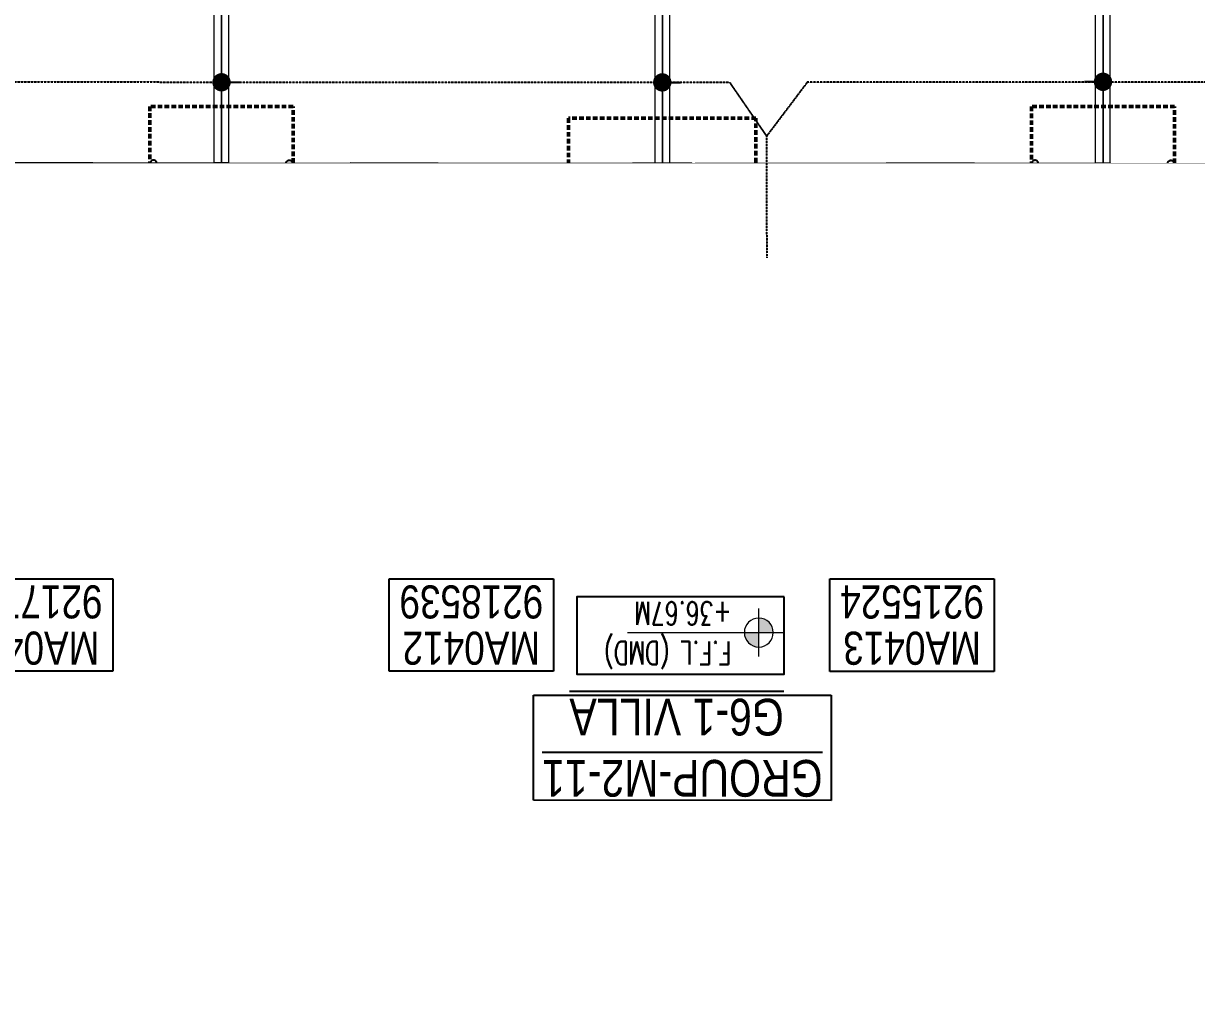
# Model space of a CAD drawing. Header units: centimetres. Extents: x -6122352 to 6876996, y -1694241 to 2592194.
# Drawn here: x 231393 to 247362, y -35065 to -21785 of the extents above; entities that cross this region are included whole.
import ezdxf
from ezdxf.xclip import XClip

# ---------------------------------------------------------------- set-up
doc = ezdxf.new("R2010")
doc.units = ezdxf.units.CM
doc.header["$MEASUREMENT"] = 0
doc.header["$XCLIPFRAME"] = 2
for name, pattern in [('DASHED2', [0.375, 0.25, -0.125]), ('XR-AR-MID-SETTING OUT FOR MASTER$0$23585-XR-AR-MID-GROUND FLOOR$0$23261-XR-AR-SI-GF$0$HIDDEN', [0.375, 0.25, -0.125]), ('XR-AR-MID-SETTING OUT FOR MASTER$0$23585-XR-AR-MID-GROUND FLOOR$0$945-4P-1-101-GROUND FLOOR PLAN$0$XR-MIDDLE-GROUND FLOOR PLAN$0$HIDDEN', [9.525, 6.35, -3.175]), ('XR-AR-MID-SETTING OUT FOR MASTER$0$23585-XR-AR-MID-GROUND FLOOR$0$945-4P-1-101-GROUND FLOOR PLAN$0$XR-MIDDLE-GROUND FLOOR PLAN$0$HIDDEN2', [0.1875, 0.125, -0.0625])]:
    doc.linetypes.add(name, pattern=pattern)
doc.layers.add('08-Compound Wall-4', color=7, linetype='Continuous', lineweight=25, true_color=0xff4405)
for name, color, linetype, lineweight in [('23585-XR-AR-DAMAC PLOT LIMITS$0$1-Mid units', 41, 'Continuous', 5), ('@ Foundations', 4, 'DASHED2', 50), ('A-ANNO-TEXT', 3, 'Continuous', 25), ('XR-AR-MID-SETTING OUT FOR MASTER$0$23585-XR-AR-MID-GROUND FLOOR$0$$A-GLAZ-WNDO', 232, 'Continuous', 9), ('XR-AR-MID-SETTING OUT FOR MASTER$0$23585-XR-AR-MID-GROUND FLOOR$0$$A-WALL', 1, 'Continuous', 5), ('XR-AR-MID-SETTING OUT FOR MASTER$0$23585-XR-AR-MID-GROUND FLOOR$0$A-DOOR', 31, 'Continuous', 5), ('XR-AR-MID-SETTING OUT FOR MASTER$0$23585-XR-AR-MID-GROUND FLOOR$0$A-DOOR-FULL', 1, 'Continuous', 9), ('XR-AR-MID-SETTING OUT FOR MASTER$0$23585-XR-AR-MID-GROUND FLOOR$0$A-EQUP-KITN-PLAN', 202, 'Continuous', 9), ('XR-AR-MID-SETTING OUT FOR MASTER$0$23585-XR-AR-MID-GROUND FLOOR$0$A-FLOR-OVHD', 9, 'XR-AR-MID-SETTING OUT FOR MASTER$0$23585-XR-AR-MID-GROUND FLOOR$0$23261-XR-AR-SI-GF$0$HIDDEN', 15), ('XR-AR-MID-SETTING OUT FOR MASTER$0$23585-XR-AR-MID-GROUND FLOOR$0$A-FLOR-PATT', 8, 'Continuous', 5), ('XR-AR-MID-SETTING OUT FOR MASTER$0$23585-XR-AR-MID-GROUND FLOOR$0$A-GLAZ-SILL', 8, 'Continuous', 5), ('XR-AR-MID-SETTING OUT FOR MASTER$0$23585-XR-AR-MID-GROUND FLOOR$0$A-GLAZ-WNDO', 232, 'Continuous', 9), ('XR-AR-MID-SETTING OUT FOR MASTER$0$23585-XR-AR-MID-GROUND FLOOR$0$A-WALL', 7, 'Continuous', 30), ('XR-AR-MID-SETTING OUT FOR MASTER$0$23585-XR-AR-MID-GROUND FLOOR$0$A-WALL-FNSH', 9, 'Continuous', 5), ('XR-AR-MID-SETTING OUT FOR MASTER$0$23585-XR-AR-MID-GROUND FLOOR$0$S-COLS', 51, 'Continuous', 40), ('Xref group 33-41$0$36-TAGLVL', 23, 'Continuous', 9)]:
    doc.layers.add(name, color=color, linetype=linetype, lineweight=lineweight)
for name, color, linetype in [('@MI-REF LAYER', 7, 'Continuous'), ('B_TH_4', 7, 'Continuous'), ('XR-AR-MID-SETTING OUT FOR MASTER$0$23585-XR-AR-MID-GROUND FLOOR$0$A-Flor-Hral', 3, 'Continuous'), ('XR-AR-MID-SETTING OUT FOR MASTER$0$23585-XR-AR-MID-GROUND FLOOR$0$A-Flor-Strs', 1, 'Continuous'), ('XR-AR-MID-SETTING OUT FOR MASTER$0$23585-XR-AR-MID-GROUND FLOOR$0$G-SHAD-20', 251, 'Continuous'), ('XR-AR-MID-SETTING OUT FOR MASTER$0$23585-XR-AR-MID-GROUND FLOOR$0$GS-HATCH-FLOOR TILE', 251, 'Continuous'), ('Xref group 33-41$0$S-LEVELS', 2, 'Continuous'), ('Xref group 33-41$0$TYPICAL NEW PROFILE', 3, 'Continuous')]:
    doc.layers.add(name, color=color, linetype=linetype)
doc.styles.add('Xref group 33-41$0$1710 X BOUNDARY WALL OPTION 1$0$Ariel', font='arial.ttf', dxfattribs={"width": 0.8})
doc.styles.add('Xref group 33-41$0$DLT_TEXT', font='romans.shx', dxfattribs={"width": 0.7})
doc.styles.add('Xref group 33-41$0$Overall SOP Plan$0$LAC-609-NG10-1-XREF-GRID-125SC$0$GRID-DIM-NO', font='arial.ttf', dxfattribs={"width": 0.8})

# ---------------------------------------------------------------- blocks, each defined once
blk = doc.blocks.new('23585-XR-AR-DAMAC PLOT LIMITS')
at = {"layer": '23585-XR-AR-DAMAC PLOT LIMITS$0$1-Mid units', "color": 251, "true_color": 0x636466}
for points in [[(496589.03, 2769049.82), (496571.335, 2769066.033), (496575.389, 2769070.457), (496593.083, 2769054.243)], [(496584.977, 2769045.396), (496567.282, 2769061.61), (496571.335, 2769066.033), (496589.03, 2769049.82)], [(496580.923, 2769040.972), (496563.228, 2769057.186), (496567.282, 2769061.61), (496584.977, 2769045.396)], [(496576.87, 2769036.549), (496559.175, 2769052.762), (496563.228, 2769057.186), (496580.923, 2769040.972)]]:
    blk.add_lwpolyline(points, close=True, dxfattribs=at)
blk = doc.blocks.new('A$Cf093b529')
at = {"layer": 'A-ANNO-TEXT'}
blk.add_blockref('23585-XR-AR-DAMAC PLOT LIMITS', (-495391.99, -2768603.442), dxfattribs=at)
blk = doc.blocks.new('XR-AR-MID-SETTING OUT FOR MASTER$0$23585-XR-AR-MID-GROUND FLOOR$0$945-4P-1-101-GROUND FLOOR PLAN$0$XR-MIDDLE-CAR PARK HATCH')
at = {"layer": 'XR-AR-MID-SETTING OUT FOR MASTER$0$23585-XR-AR-MID-GROUND FLOOR$0$A-FLOR-PATT'}
blk.add_lwpolyline([(9250, 100), (9250, 5500), (15050, 5503), (15050, 100)], close=True, dxfattribs=at)
blk = doc.blocks.new('*U773')
for points in [[(91, 0), (41, 0), (41, 1021), (91, 1021)], [(0, 0), (38, 0), (38, -50), (50, -50), (50, -122), (0, -122)], [(1100, 0), (1062, 0), (1062, -50), (1050, -50), (1050, -122), (1100, -122)]]:
    blk.add_lwpolyline(points, close=True)
at = {"color": 8, "linetype": 'XR-AR-MID-SETTING OUT FOR MASTER$0$23585-XR-AR-MID-GROUND FLOOR$0$945-4P-1-101-GROUND FLOOR PLAN$0$XR-MIDDLE-GROUND FLOOR PLAN$0$HIDDEN2'}
blk.add_arc((41, 0), 1021, 0, 90, dxfattribs=at)
at = {"layer": 'XR-AR-MID-SETTING OUT FOR MASTER$0$23585-XR-AR-MID-GROUND FLOOR$0$A-GLAZ-SILL', "linetype": 'XR-AR-MID-SETTING OUT FOR MASTER$0$23585-XR-AR-MID-GROUND FLOOR$0$945-4P-1-101-GROUND FLOOR PLAN$0$XR-MIDDLE-GROUND FLOOR PLAN$0$HIDDEN2', "ltscale": 3}
blk.add_lwpolyline([(0, 0), (1100, 0), (1100, -122), (0, -122)], close=True, dxfattribs=at)
blk = doc.blocks.new('*U27')
for points in [[(91, 0), (41, 0), (41, 1021), (91, 1021)], [(0, 0), (38, 0), (38, -50), (50, -50), (50, -250), (0, -250)], [(1100, 0), (1062, 0), (1062, -50), (1050, -50), (1050, -250), (1100, -250)]]:
    blk.add_lwpolyline(points, close=True)
at = {"color": 8, "linetype": 'XR-AR-MID-SETTING OUT FOR MASTER$0$23585-XR-AR-MID-GROUND FLOOR$0$945-4P-1-101-GROUND FLOOR PLAN$0$XR-MIDDLE-GROUND FLOOR PLAN$0$HIDDEN2'}
blk.add_arc((41, 0), 1021, 0, 90, dxfattribs=at)
at = {"layer": 'XR-AR-MID-SETTING OUT FOR MASTER$0$23585-XR-AR-MID-GROUND FLOOR$0$A-GLAZ-SILL', "linetype": 'XR-AR-MID-SETTING OUT FOR MASTER$0$23585-XR-AR-MID-GROUND FLOOR$0$945-4P-1-101-GROUND FLOOR PLAN$0$XR-MIDDLE-GROUND FLOOR PLAN$0$HIDDEN2', "ltscale": 3}
blk.add_lwpolyline([(0, 0), (1100, 0), (1100, -250), (0, -250)], close=True, dxfattribs=at)
blk = doc.blocks.new('XR-AR-MID-SETTING OUT FOR MASTER$0$23585-XR-AR-MID-GROUND FLOOR$0$945-4P-1-101-GROUND FLOOR PLAN$0$XR-MIDDLE-GROUND FLOOR PLAN$0$A$C69996ABC')
at = {"layer": 'XR-AR-MID-SETTING OUT FOR MASTER$0$23585-XR-AR-MID-GROUND FLOOR$0$A-FLOR-OVHD', "linetype": 'XR-AR-MID-SETTING OUT FOR MASTER$0$23585-XR-AR-MID-GROUND FLOOR$0$945-4P-1-101-GROUND FLOOR PLAN$0$XR-MIDDLE-GROUND FLOOR PLAN$0$HIDDEN2', "ltscale": 5}
for p, q in [((0, 0.9), (0.1, 0.9)), ((0, 0.9), (0, 0)), ((0, 0), (0.1, 0))]:
    blk.add_line(p, q, dxfattribs=at)
blk.add_lwpolyline([(0.1, 0.85), (0.25, 0.45), (0.1, 0.05)], dxfattribs=at)
at = {"layer": 'XR-AR-MID-SETTING OUT FOR MASTER$0$23585-XR-AR-MID-GROUND FLOOR$0$A-GLAZ-WNDO'}
for p, q in [((0.1, 0.85), (0.1, 0.9)), ((0.1, 0.9), (0.1, 0)), ((0.25, 0.85), (0.1, 0.85)), ((0.25, 0.9), (0.25, 0.85)), ((0.25, 0.85), (0.25, 0.05)), ((0.1, 0), (0.1, 0.05)), ((0.1, 0.05), (0.25, 0.05)), ((0.25, 0), (0.25, 0.05))]:
    blk.add_line(p, q, dxfattribs=at)
for points in [[(0.25, 0.9), (0.1, 0.9)], [(0.1, 0), (0.25, 0)]]:
    blk.add_lwpolyline(points, dxfattribs=at)
blk.add_lwpolyline([(0.25, 0.85), (0.25, 0.05), (0.2, 0.05), (0.2, 0.85)], close=True, dxfattribs=at)
blk = doc.blocks.new('XR-AR-MID-SETTING OUT FOR MASTER$0$23585-XR-AR-MID-GROUND FLOOR$0$945-4P-1-101-GROUND FLOOR PLAN$0$XR-MIDDLE-GROUND FLOOR PLAN$0$A$C70344426')
at = {"layer": 'XR-AR-MID-SETTING OUT FOR MASTER$0$23585-XR-AR-MID-GROUND FLOOR$0$A-GLAZ-SILL'}
blk.add_line((0.25, 2.65), (0.25, 0), dxfattribs=at)
at = {"layer": 'XR-AR-MID-SETTING OUT FOR MASTER$0$23585-XR-AR-MID-GROUND FLOOR$0$A-GLAZ-WNDO'}
for p, q in [((0, 2.65), (0, 2.6)), ((0, 2.65), (0.25, 2.65)), ((0, 2.6), (0.15, 2.6)), ((0.15, 2.6), (0.15, 2.65)), ((0.15, 2.6), (0.15, 0)), ((0, 1.8), (0, 1.75)), ((0.15, 1.8), (0, 1.8)), ((0.15, 1.75), (0.15, 1.8)), ((0, 1.75), (0.15, 1.75)), ((0, 0.9), (0, 0.85)), ((0.15, 0.9), (0, 0.9)), ((0, 0.85), (0.15, 0.85)), ((0, 0.85), (0, 0.05)), ((0.15, 0.85), (0.15, 0.9)), ((0.15, 0.05), (0, 0.05)), ((0, 0), (0, 0.05)), ((0.15, 0), (0.15, 0.05)), ((0.25, 0), (0, 0))]:
    blk.add_line(p, q, dxfattribs=at)
blk.add_lwpolyline([(0.05, 1.8), (0.05, 2.6), (0, 2.6), (0, 0.9), (0.05, 0.9), (0.05, 1.75)], dxfattribs=at)
blk.add_lwpolyline([(0, 0.85), (0, 0.05), (0.05, 0.05), (0.05, 0.85)], close=True, dxfattribs=at)
blk = doc.blocks.new('*U28')
for points in [[(0, 70), (38, 70), (38, 120), (50, 120), (50, 180), (0, 180)], [(1100, 70), (1062, 70), (1062, 120), (1050, 120), (1050, 180), (1100, 180)], [(91, 70), (41, 70), (41, -951), (91, -951)]]:
    blk.add_lwpolyline(points, close=True)
at = {"color": 8, "linetype": 'XR-AR-MID-SETTING OUT FOR MASTER$0$23585-XR-AR-MID-GROUND FLOOR$0$945-4P-1-101-GROUND FLOOR PLAN$0$XR-MIDDLE-GROUND FLOOR PLAN$0$HIDDEN2'}
blk.add_arc((41, 70), 1021, 270, 0, dxfattribs=at)
at = {"layer": 'XR-AR-MID-SETTING OUT FOR MASTER$0$23585-XR-AR-MID-GROUND FLOOR$0$A-GLAZ-SILL', "linetype": 'XR-AR-MID-SETTING OUT FOR MASTER$0$23585-XR-AR-MID-GROUND FLOOR$0$945-4P-1-101-GROUND FLOOR PLAN$0$XR-MIDDLE-GROUND FLOOR PLAN$0$HIDDEN2', "ltscale": 3}
blk.add_lwpolyline([(0, 70), (1100, 70), (1100, 180), (0, 180)], close=True, dxfattribs=at)
blk = doc.blocks.new('XR-AR-MID-SETTING OUT FOR MASTER$0$23585-XR-AR-MID-GROUND FLOOR$0$945-4P-1-101-GROUND FLOOR PLAN$0$XR-MIDDLE-GROUND FLOOR PLAN$0$A$C2DB306E2')
at = {"layer": 'XR-AR-MID-SETTING OUT FOR MASTER$0$23585-XR-AR-MID-GROUND FLOOR$0$A-DOOR-FULL'}
for p, q in [((0.15, 1.25), (0.05, 1.25)), ((0.05, 1.25), (0.05, 1.2)), ((0.05, 1.2), (0.15, 1.2)), ((0.15, 1.2), (0.15, 1.25)), ((0, 0.8), (0, 0)), ((0, 0.8), (0.04, 0.8)), ((0.04, 0.8), (0.04, 0)), ((0.05, 0.35), (0.05, 0.4)), ((0.05, 0.4), (0.15, 0.4)), ((0.15, 0.35), (0.05, 0.35)), ((0.15, 0.4), (0.15, 0.35)), ((0, 0), (0.04, 0))]:
    blk.add_line(p, q, dxfattribs=at)
at = {"layer": 'XR-AR-MID-SETTING OUT FOR MASTER$0$23585-XR-AR-MID-GROUND FLOOR$0$A-GLAZ-SILL', "linetype": 'XR-AR-MID-SETTING OUT FOR MASTER$0$23585-XR-AR-MID-GROUND FLOOR$0$945-4P-1-101-GROUND FLOOR PLAN$0$XR-MIDDLE-GROUND FLOOR PLAN$0$HIDDEN2', "ltscale": 3}
for p, q in [((0.05, 1.2), (0.05, 0.4)), ((0.15, 1.2), (0.15, 0.4))]:
    blk.add_line(p, q, dxfattribs=at)
blk = doc.blocks.new('XR-AR-MID-SETTING OUT FOR MASTER$0$23585-XR-AR-MID-GROUND FLOOR$0$945-4P-1-101-GROUND FLOOR PLAN$0$XR-MIDDLE-GROUND FLOOR PLAN$0$BREAK LINE1')
blk.add_lwpolyline([(648, -6, 0, 0, 0), (101, -6, 16.7, 16.7, 0), (38, -178, 16.7, 16.7, 0), (-87, 166, 16.7, 16.7, 0), (-149, -6, 0, 0, 0), (-912, -6, 0, 0, 0)], format="xyseb")
blk = doc.blocks.new('XR-AR-MID-SETTING OUT FOR MASTER$0$23585-XR-AR-MID-GROUND FLOOR$0$945-4P-1-101-GROUND FLOOR PLAN$0$XR-MIDDLE-GROUND FLOOR PLAN$0$WRFWF')
at = {"layer": 'XR-AR-MID-SETTING OUT FOR MASTER$0$23585-XR-AR-MID-GROUND FLOOR$0$A-FLOR-OVHD', "linetype": 'XR-AR-MID-SETTING OUT FOR MASTER$0$23585-XR-AR-MID-GROUND FLOOR$0$945-4P-1-101-GROUND FLOOR PLAN$0$XR-MIDDLE-GROUND FLOOR PLAN$0$HIDDEN', "ltscale": 0.1}
for p, q in [((9250, 14090), (9250, 9909)), ((10350, 14089), (9250, 14089)), ((10350, 13809), (9250, 13809)), ((10350, 13529), (9250, 13529)), ((10350, 13249), (9250, 13249)), ((10350, 12969), (9250, 12969)), ((10350, 12689), (9250, 12689)), ((10350, 12409), (9250, 12409)), ((10350, 12129), (9250, 12129)), ((10350, 11849), (9250, 11849)), ((10350, 11569), (9250, 11569)), ((10350, 11289), (9250, 11289)), ((10350, 11009), (9250, 11009)), ((10350, 11009), (10350, 9909)), ((10350, 9909), (9250, 9909))]:
    blk.add_line(p, q, dxfattribs=at)
blk.add_lwpolyline([(10350, 14370), (10350, 11009)], dxfattribs=at)
blk = doc.blocks.new('XR-AR-MID-SETTING OUT FOR MASTER$0$23585-XR-AR-MID-GROUND FLOOR$0$945-4P-1-101-GROUND FLOOR PLAN$0$XR-MIDDLE-GROUND FLOOR PLAN$0$ASDASDASD')
blk.add_wipeout([(-42428, 24502), (-42278, 24502), (-42278, 24052), (-42428, 24052)])
blk.add_hatch(color=256).paths.add_polyline_path([(-42428, 24502), (-42278, 24502), (-42428, 24052)])
for p, q in [((-42278, 24502), (-42428, 24502)), ((-42428, 24502), (-42428, 24052)), ((-42428, 24052), (-42278, 24502)), ((-42278, 24052), (-42278, 24502)), ((-42428, 24052), (-42278, 24052))]:
    blk.add_line(p, q)
blk = doc.blocks.new('*U26')
at = {"color": 0, "linetype": 'ByBlock'}
blk.add_line((0, 300), (0, 0), dxfattribs=at)
at = {"color": 0, "linetype": 'ByBlock', "const_width": 15}
blk.add_lwpolyline([(195, 188), (0, 300), (-195, 188)], dxfattribs=at)
blk.add_circle((0, 0), 45)
blk = doc.blocks.new('XR-AR-MID-SETTING OUT FOR MASTER$0$23585-XR-AR-MID-GROUND FLOOR$0$A$C08698786')
at = {"layer": 'XR-AR-MID-SETTING OUT FOR MASTER$0$23585-XR-AR-MID-GROUND FLOOR$0$S-COLS', "color": 252, "lineweight": 30}
for points in [[(5900, 19473), (5900, 18773), (6100, 18773), (6100, 19473)], [(-100, 18728), (-100, 17728), (100, 17728), (100, 18728)], [(-100, 16145), (-100, 14945), (100, 14945), (100, 16145)], [(5900, 15688), (5900, 14688), (6100, 14688), (6100, 15688)], [(5900, 11147), (5900, 9747), (6100, 9747), (6100, 11147)], [(-100, 9157), (-100, 7757), (100, 7757), (100, 9157)], [(-100, 6700), (-100, 5500), (100, 5500), (100, 6700)], [(5900, 6500), (5900, 5500), (6100, 5500), (6100, 6500)], [(-200, 550), (200, 550), (200, 350), (-200, 350)], [(5800, 550), (6200, 550), (6200, 350), (5800, 350)]]:
    blk.add_lwpolyline(points, close=True, dxfattribs=at)
blk = doc.blocks.new('XR-AR-MID-SETTING OUT FOR MASTER')
at = {"layer": 'XR-AR-MID-SETTING OUT FOR MASTER$0$23585-XR-AR-MID-GROUND FLOOR$0$A-EQUP-KITN-PLAN', "color": 8}
for p, q in [((3900, 15203), (5500, 15203)), ((3900, 14953), (3900, 15203)), ((5500, 14953), (5500, 15203)), ((3500, 14253), (5300, 14253)), ((5300, 12103), (5300, 14253)), ((4405, 12103), (5300, 12103)), ((4405, 11503), (4405, 12103))]:
    blk.add_line(p, q, dxfattribs=at)
at = {"layer": 'XR-AR-MID-SETTING OUT FOR MASTER$0$23585-XR-AR-MID-GROUND FLOOR$0$A-Flor-Hral', "color": 8}
blk.add_lwpolyline([(100, 14903), (2090, 14903), (2090, 14853), (100, 14853)], dxfattribs=at)
at = {"layer": 'XR-AR-MID-SETTING OUT FOR MASTER$0$23585-XR-AR-MID-GROUND FLOOR$0$A-FLOR-OVHD', "color": 8, "linetype": 'XR-AR-MID-SETTING OUT FOR MASTER$0$23585-XR-AR-MID-GROUND FLOOR$0$23261-XR-AR-SI-GF$0$HIDDEN', "ltscale": 5}
for p, q in [((5500, 14953), (3900, 14953)), ((3900, 14853), (5500, 14853)), ((5580, 12103), (5580, 14853)), ((3400, 14153), (3400, 12203)), ((3500, 12203), (3500, 14153)), ((5900, 12003), (5400, 11503)), ((5400, 12003), (5900, 11503))]:
    blk.add_line(p, q, dxfattribs=at)
blk.add_lwpolyline([(2750, 12003), (3250, 12003), (3250, 11503), (2750, 11503)], close=True, dxfattribs=at)
for points in [[(2750, 12003), (3250, 11503)], [(2750, 11503), (3250, 12003)]]:
    blk.add_lwpolyline(points, dxfattribs=at)
at = {"layer": 'XR-AR-MID-SETTING OUT FOR MASTER$0$23585-XR-AR-MID-GROUND FLOOR$0$A-Flor-Strs', "color": 8}
for p, q in [((2040, 14953), (100, 14953)), ((1200, 14953), (1200, 14903)), ((1200, 14853), (1200, 13953)), ((1480, 14953), (1480, 14903)), ((1480, 14853), (1480, 13953)), ((1760, 14953), (1760, 14903)), ((1760, 14853), (1760, 13953)), ((2040, 14953), (2040, 14903)), ((2040, 14853), (2040, 13953)), ((1480, 13903), (1480, 13853)), ((1760, 13903), (1760, 13853)), ((2040, 13903), (2040, 13853)), ((1100, 13853), (100, 13853)), ((1200, 13853), (1200, 13573)), ((1100, 13573), (100, 13573)), ((1200, 13573), (1150, 13573)), ((5900, 5803), (4250, 5803)), ((5900, 5503), (4250, 5503))]:
    blk.add_line(p, q, dxfattribs=at)
blk.add_lwpolyline([(1200, 13903), (1200, 13853), (1150, 13853)], dxfattribs=at)
at = {"layer": 'XR-AR-MID-SETTING OUT FOR MASTER$0$23585-XR-AR-MID-GROUND FLOOR$0$A-Flor-Strs', "color": 8, "const_width": 15}
blk.add_lwpolyline([(455, 13685), (650, 13573), (845, 13685)], dxfattribs=at)
at = {"layer": 'XR-AR-MID-SETTING OUT FOR MASTER$0$23585-XR-AR-MID-GROUND FLOOR$0$A-Flor-Strs', "color": 8}
blk.add_circle((2040, 14403), 45, dxfattribs=at)
at = {"layer": 'XR-AR-MID-SETTING OUT FOR MASTER$0$23585-XR-AR-MID-GROUND FLOOR$0$A-WALL', "color": 8}
for points in [[(5900, 19473), (6100, 19473), (6100, 5500), (5900, 5500), (5900, 14853), (5500, 14853), (5500, 14953), (5900, 14953)], [(3900, 14853), (3900, 14953), (3400, 14953), (3400, 14153), (3500, 14153), (3500, 14853)], [(3400, 12203), (3500, 12203), (3500, 11503), (4400, 11503), (4400, 11253), (3650, 11253), (3650, 11028), (3400, 11028)], [(4250, 5500), (3050, 5500), (3050, 5750), (4000, 5750), (4000, 8850), (3300, 8850), (3300, 8950), (3400, 8950), (3400, 9928), (3650, 9928), (3650, 9100), (4250, 9100)], [(2100, 8950), (2100, 9050), (2200, 9050), (2200, 8950), (2300, 8950), (2300, 8850), (2000, 8850), (2000, 8950)], [(100, 5750), (400, 5750), (400, 5500), (100, 5500)]]:
    blk.add_lwpolyline(points, close=True, dxfattribs=at)
for points in [[(3500, 14853), (3400, 14853)], [(5700, 12003), (5900, 12003), (5900, 12103), (5300, 12103), (5300, 11503), (5300, 11503), (5300, 11253), (5900, 11253), (5900, 11503), (5400, 11503), (5400, 12003), (5700, 12003)], [(2100, 11050), (2100, 10950)]]:
    blk.add_lwpolyline(points, dxfattribs=at)
at = {"layer": 'XR-AR-MID-SETTING OUT FOR MASTER$0$23585-XR-AR-MID-GROUND FLOOR$0$A-WALL-FNSH', "color": 8}
for points in [[(2080, 10930), (120, 10930), (120, 8973), (1100, 8973), (1100, 8953)], [(2100, 9950), (2080, 9950), (2080, 10930)]]:
    blk.add_lwpolyline(points, dxfattribs=at)
at = {"layer": '08-Compound Wall-4', "ltscale": 100}
blk.add_blockref('XR-AR-MID-SETTING OUT FOR MASTER$0$23585-XR-AR-MID-GROUND FLOOR$0$945-4P-1-101-GROUND FLOOR PLAN$0$XR-MIDDLE-CAR PARK HATCH', (-9150, 0), dxfattribs=at)
at = {"layer": 'XR-AR-MID-SETTING OUT FOR MASTER$0$23585-XR-AR-MID-GROUND FLOOR$0$$A-GLAZ-WNDO', "color": 8}
for name, p, xscale, yscale, zscale, rotation in [('XR-AR-MID-SETTING OUT FOR MASTER$0$23585-XR-AR-MID-GROUND FLOOR$0$945-4P-1-101-GROUND FLOOR PLAN$0$XR-MIDDLE-GROUND FLOOR PLAN$0$A$C69996ABC', (5300, 11253), 1000.000000000049, 1000.000000000049, 1000.000000000049, 90), ('XR-AR-MID-SETTING OUT FOR MASTER$0$23585-XR-AR-MID-GROUND FLOOR$0$945-4P-1-101-GROUND FLOOR PLAN$0$XR-MIDDLE-GROUND FLOOR PLAN$0$A$C70344426', (400, 5500), -1000.000000000001, 1000.000000000001, 1000.000000000001, 270)]:
    blk.add_blockref(name, p, dxfattribs=dict(at, xscale=xscale, yscale=yscale, zscale=zscale, rotation=rotation))
at = {"layer": 'XR-AR-MID-SETTING OUT FOR MASTER$0$23585-XR-AR-MID-GROUND FLOOR$0$$A-WALL', "color": 8}
blk.add_blockref('XR-AR-MID-SETTING OUT FOR MASTER$0$23585-XR-AR-MID-GROUND FLOOR$0$945-4P-1-101-GROUND FLOOR PLAN$0$XR-MIDDLE-GROUND FLOOR PLAN$0$WRFWF', (-9150, -797), dxfattribs=at)
at = {"layer": 'XR-AR-MID-SETTING OUT FOR MASTER$0$23585-XR-AR-MID-GROUND FLOOR$0$A-DOOR', "color": 8, "xscale": -1000.000000000001, "yscale": 1000.000000000001, "zscale": 1000.000000000001, "rotation": 270}
blk.add_blockref('XR-AR-MID-SETTING OUT FOR MASTER$0$23585-XR-AR-MID-GROUND FLOOR$0$945-4P-1-101-GROUND FLOOR PLAN$0$XR-MIDDLE-GROUND FLOOR PLAN$0$A$C2DB306E2', (750, 8800), dxfattribs=at)
at = {"layer": 'XR-AR-MID-SETTING OUT FOR MASTER$0$23585-XR-AR-MID-GROUND FLOOR$0$A-DOOR-FULL', "color": 8, "xscale": 0.8181820445283869, "yscale": 0.8181820445283869, "zscale": 0.8181820445283869, "rotation": 90}
for p in [(2100, 11150), (2100, 9050)]:
    blk.add_blockref('*U773', p, dxfattribs=at)
at = {"layer": 'XR-AR-MID-SETTING OUT FOR MASTER$0$23585-XR-AR-MID-GROUND FLOOR$0$A-DOOR-FULL', "color": 8, "rotation": 90}
blk.add_blockref('*U27', (3400, 9928), dxfattribs=at)
at = {"layer": 'XR-AR-MID-SETTING OUT FOR MASTER$0$23585-XR-AR-MID-GROUND FLOOR$0$A-DOOR-FULL', "color": 8, "xscale": -0.909090909090913, "yscale": 0.909090909090913, "zscale": 0.909090909090913}
blk.add_blockref('*U28', (3300, 8786), dxfattribs=at)
at = {"layer": 'XR-AR-MID-SETTING OUT FOR MASTER$0$23585-XR-AR-MID-GROUND FLOOR$0$A-FLOR-OVHD', "color": 8, "linetype": 'XR-AR-MID-SETTING OUT FOR MASTER$0$23585-XR-AR-MID-GROUND FLOOR$0$23261-XR-AR-SI-GF$0$HIDDEN', "ltscale": 5, "xscale": -0.9999999999999997, "rotation": 194.2810957359752}
blk.add_blockref('XR-AR-MID-SETTING OUT FOR MASTER$0$23585-XR-AR-MID-GROUND FLOOR$0$945-4P-1-101-GROUND FLOOR PLAN$0$XR-MIDDLE-GROUND FLOOR PLAN$0$BREAK LINE1', (675, 13433), dxfattribs=at)
at = {"layer": 'XR-AR-MID-SETTING OUT FOR MASTER$0$23585-XR-AR-MID-GROUND FLOOR$0$A-Flor-Strs', "color": 8}
blk.add_blockref('*U26', (5075, 5502), dxfattribs=at)
at = {"layer": 'XR-AR-MID-SETTING OUT FOR MASTER$0$23585-XR-AR-MID-GROUND FLOOR$0$G-SHAD-20', "color": 8}
blk.add_blockref('XR-AR-MID-SETTING OUT FOR MASTER$0$23585-XR-AR-MID-GROUND FLOOR$0$945-4P-1-101-GROUND FLOOR PLAN$0$XR-MIDDLE-GROUND FLOOR PLAN$0$ASDASDASD', (44478, -10850), dxfattribs=at)
at = {"layer": 'XR-AR-MID-SETTING OUT FOR MASTER$0$23585-XR-AR-MID-GROUND FLOOR$0$A-Flor-Hral', "color": 8}
blk.add_lwpolyline([(1150, 13560), (1150, 13903), (2090, 13903), (2090, 13953), (1100, 13953), (1100, 13548)], dxfattribs=at)
at = {"layer": 'XR-AR-MID-SETTING OUT FOR MASTER$0$23585-XR-AR-MID-GROUND FLOOR$0$A-Flor-Strs', "color": 8}
blk.add_lwpolyline([(650, 13573), (650, 14403), (2040, 14403)], dxfattribs=at)
at = {"layer": 'XR-AR-MID-SETTING OUT FOR MASTER$0$23585-XR-AR-MID-GROUND FLOOR$0$A-WALL', "color": 8}
for points in [[(100, 19473), (-100, 19473), (-100, 5500), (100, 5500), (100, 8850), (1100, 8850), (1100, 8950), (100, 8950), (100, 10950), (2100, 10950), (2100, 9950), (2200, 9950), (2200, 11150), (2100, 11150), (2100, 11050), (100, 11050)], [(2200, 13653), (2200, 13653), (2200, 13853), (1200, 13853), (1200, 13753), (1850, 13753), (1850, 13103), (2100, 13103), (2100, 12653), (1950, 12653), (1950, 12552), (2100, 12552), (2100, 12050), (2200, 12050), (2200, 13203), (2050, 13203), (2050, 13653), (2200, 13653)], [(1950, 13203), (2000, 13203), (2000, 13653), (1950, 13653)]]:
    blk.add_lwpolyline(points, close=True, dxfattribs=at)
at = {"layer": 'XR-AR-MID-SETTING OUT FOR MASTER$0$23585-XR-AR-MID-GROUND FLOOR$0$GS-HATCH-FLOOR TILE', "color": 8}
blk.add_blockref('XR-AR-MID-SETTING OUT FOR MASTER$0$23585-XR-AR-MID-GROUND FLOOR$0$A$C08698786', (0, 0), dxfattribs=at)
blk = doc.blocks.new('MID UNIT')
at = {"xscale": 0.001, "yscale": 0.001, "zscale": 0.001}
blk.add_blockref('XR-AR-MID-SETTING OUT FOR MASTER', (0, 0), dxfattribs=at)
blk = doc.blocks.new('TH_4')
blk.add_blockref('MID UNIT', (495802.305, 2769130.514))
at = {"xscale": -1}
blk.add_blockref('MID UNIT', (495826.305, 2769130.514), dxfattribs=at)
blk.add_blockref('MID UNIT', (495814.305, 2769130.514), dxfattribs=at)
blk.add_blockref('MID UNIT', (495814.305, 2769130.514))
blk = doc.blocks.new('A$C780da55d')
at = {"layer": 'B_TH_4', "xscale": 1.000039159572381, "yscale": 1.000039159572381, "zscale": 1.000039159572381}
blk.add_blockref('TH_4', (-495814.07, -2769239.302), dxfattribs=at)
blk = doc.blocks.new('23585-XR-AR-MALDIVE-2$0$TH_4')
blk.add_blockref('A$C780da55d', (495794.655, 2769130.864))
at = {"layer": '@ Foundations', "linetype": 'DASHED2', "ltscale": 0.25}
for points in [[(495812.956, 2769144.71), (495815.656, 2769144.71), (495815.656, 2769147.21), (495812.956, 2769147.21)], [(495807.33, 2769144.433), (495809.28, 2769144.433), (495809.28, 2769146.983), (495807.33, 2769146.983)], [(495819.33, 2769144.433), (495821.28, 2769144.433), (495821.28, 2769146.983), (495819.33, 2769146.983)], [(495807.13, 2769139.687), (495809.48, 2769139.687), (495809.48, 2769142.637), (495807.13, 2769142.637)], [(495819.13, 2769139.687), (495821.48, 2769139.687), (495821.48, 2769142.637), (495819.13, 2769142.637)], [(495813.03, 2769135.4), (495815.58, 2769135.4), (495815.58, 2769140.5), (495813.03, 2769140.5)], [(495807.33, 2769135.24), (495809.28, 2769135.24), (495809.28, 2769137.79), (495807.33, 2769137.79)], [(495819.33, 2769135.24), (495821.28, 2769135.24), (495821.28, 2769137.79), (495819.33, 2769137.79)]]:
    blk.add_lwpolyline(points, close=True, dxfattribs=at)
blk = doc.blocks.new('Xref group 33-41$0$LVL  ATTR')
at = {"color": 7}
blk.add_wipeout([(-0.337, 0.384), (1.897, 0.384), (1.897, -0.45), (-0.337, -0.45)], dxfattribs=at)
at = {"layer": 'Xref group 33-41$0$36-TAGLVL', "extrusion": (-4.88814e-07, 1.40652e-17, 1)}
h = blk.add_hatch(color=252, dxfattribs=at)
h.paths.add_polyline_path([(-0.065, 0.156, 0.414214), (-0.222, 0), (-0.065, 0)])
h.paths.add_polyline_path([(0.091, 0), (-0.065, 0), (-0.065, -0.156, 0.414214)])
for p, q in [((-0.065, -0.26), (-0.065, 0.26)), ((1.351, 0, 0), (-0.325, 0, 0))]:
    blk.add_line(p, q, dxfattribs=at)
blk.add_circle((-0.065, 0, 0), 0.156, dxfattribs=at)
at = {"layer": 'Xref group 33-41$0$S-LEVELS', "color": 1}
blk.add_lwpolyline([(-0.337, 0.384), (1.897, 0.384), (1.897, -0.45), (-0.337, -0.45)], close=True, dxfattribs=at)
at = {"layer": 'Xref group 33-41$0$TYPICAL NEW PROFILE', "color": 3, "style": 'Xref group 33-41$0$DLT_TEXT', "width": 0.7}
for tag, p in [('+0.00M', (0.241, 0.067, 0)), ('S.S.L', (0.241, -0.345, 0))]:
    blk.add_attdef(tag, p, '', height=0.25, dxfattribs=at)
blk = doc.blocks.new('_Dot')
at = {"color": 0, "linetype": 'ByBlock', "lineweight": -2}
blk.add_line((-0.5, 0), (-1, 0), dxfattribs=at)
at = {"color": 0, "linetype": 'ByBlock', "const_width": 0.5}
blk.add_lwpolyline([(-0.25, 0, 1), (0.25, 0, 1)], format="xyb", close=True, dxfattribs=at)

msp = doc.modelspace()

# ---------------------------------------------------------------- hatches: boundary and pattern name
at = {"layer": '@MI-REF LAYER'}
h = msp.add_hatch(dxfattribs=at)
h.set_pattern_fill('ANSI31', color=256, scale=1999.999998, angle=186.718341214)
h.set_pattern_definition([(231.718341214, (-2377109729.2, -1504175463.93), (196.243682505, -154.881945302), [])])
h.paths.add_polyline_path([(258238.63454, -23693.87067), (258236.17333, -37967.70157), (251985.97253, -37966.62386), (251986.15901, -37665.99425), (228184.72562, -37661.89022), (228184.80843, -37962.51987), (221934.56292, -37961.44216), (221937.06882, -23687.61128)])

# ---------------------------------------------------------------- block references
at = {"layer": '@MI-REF LAYER', "xscale": 1000, "yscale": 1000, "zscale": 1000, "rotation": 312.4882903633292}
msp.add_blockref('A$Cf093b529', (-891608.73293, 539022.72011), dxfattribs=at)

# ---------------------------------------------------------------- next in the draw order: block references
at = {"layer": '@MI-REF LAYER'}
ref = msp.add_blockref('23585-XR-AR-MALDIVE-2$0$TH_4', (496531862.65185, 2769026790.21216), dxfattribs=dict(at, xscale=1000, yscale=1000, zscale=1000, rotation=179.990120614956))
XClip(ref).set_block_clipping_path([(495835.3953710888, 2769130.5141232912), (495835.3953539361, 2769154.4541432341), (495826.3054396999, 2769154.4141747453), (495820.3055804926, 2769154.4143055174), (495814.3055779119, 2769154.4143011789), (495808.3052902995, 2769154.4143091841), (495802.305568452, 2769154.414292499), (495793.3573820614, 2769154.4545278503), (495793.3580798917, 2769130.514348154)])

# ---------------------------------------------------------------- next in the draw order: linework, layer by layer
at = {"layer": '@MI-REF LAYER', "linetype": 'DASHED2', "extrusion": (4.96474e-13, -6.92406e-09, 1), "elevation": 20.83403}
for points in [[(228088.75391, -22581.44509), (241002.85726, -22583.74184), (241508.95029, -23320.27701)], [(252088.76297, -22584.61166), (242064.86676, -22582.83408), (241508.95029, -23320.27701)]]:
    msp.add_lwpolyline(points, dxfattribs=at)
at = {"layer": '@MI-REF LAYER', "const_width": 5}
msp.add_lwpolyline([(258238.63454, -23693.87067), (258236.21803, -37967.70157), (251985.97253, -37966.62386), (251986.77973, -37665.99449), (228185.34634, -37661.89046), (228184.80843, -37962.51987), (221934.56292, -37961.44216), (221937.06882, -23687.61128)], close=True, dxfattribs=at)

# ---------------------------------------------------------------- next in the draw order: block references
at = {"layer": '@MI-REF LAYER', "extrusion": (1.22616e-11, -6.92405e-09, 1), "xscale": 250, "yscale": 250, "zscale": 250, "rotation": 180.0566063726187}
for p in [(234088.97155, -22586.08496, 0.00016), (240088.75254, -22587.88988, 0.00016)]:
    msp.add_blockref('_Dot', p, dxfattribs=at)
at = {"layer": '@MI-REF LAYER', "extrusion": (-4.24757e-13, -6.92406e-09, 1), "xscale": -249.9999999999999, "yscale": 249.9999999999999, "zscale": 250, "rotation": 180.0413421970068}
msp.add_blockref('_Dot', (246088.75895, -22579.49898, 20.83403), dxfattribs=at)

# ---------------------------------------------------------------- next in the draw order: wipeouts: each hides what was drawn before it
at = {"color": 10}
msp.add_wipeout([(258238.63454, -23693.87067), (258236.17333, -37967.70157), (251985.97253, -37966.62386), (251986.15901, -37665.99425), (228184.72562, -37661.89022), (228184.80843, -37962.51987), (221934.56292, -37961.44216), (221937.06882, -23687.61128)], dxfattribs=at).dxf.layer = '@MI-REF LAYER'

# ---------------------------------------------------------------- next in the draw order: linework, layer by layer
at = {"layer": '@MI-REF LAYER', "linetype": 'DASHED2', "extrusion": (4.96474e-13, -6.92406e-09, 1), "elevation": 20.83402}
msp.add_lwpolyline([(241508.95029, -23320.27701), (241510.36551, -24975.96575)], dxfattribs=at)

# ---------------------------------------------------------------- next in the draw order: block references
at = {"layer": '@MI-REF LAYER', "color": 7}
ref = msp.add_blockref('Xref group 33-41$0$LVL  ATTR', (241321.33412, -30080.48537, -118.18661), dxfattribs=dict(at, xscale=-1261.776681587609, yscale=1261.776681587609, zscale=1261.776681587609, rotation=359.9895907070348))
ref.add_attrib('S.S.L', 'F.F.L (DMD)', (241029.65668, -30200.63834, -118.36795), dxfattribs={"layer": 'Xref group 33-41$0$TYPICAL NEW PROFILE', "color": 3, "height": 315.4441704, "rotation": 179.989593898, "style": 'Xref group 33-41$0$DLT_TEXT', "width": 0.7})
ref.add_attrib('+0.00M', '+36.67M ', (241032.42524, -29661.43684, -118.36795), dxfattribs={"layer": 'Xref group 33-41$0$TYPICAL NEW PROFILE', "color": 3, "height": 315.44417, "rotation": 179.989593898, "style": 'Xref group 33-41$0$DLT_TEXT', "width": 0.7})

# ---------------------------------------------------------------- next in the draw order: texts
at = {"layer": '@MI-REF LAYER', "color": 7, "char_height": 450, "width": 2056.8768806, "attachment_point": 1, "rotation": 179.989162847, "line_spacing_factor": 0.839439, "style": 'Xref group 33-41$0$Overall SOP Plan$0$LAC-609-NG10-1-XREF-GRID-125SC$0$GRID-DIM-NO', "bg_fill": 19, "box_fill_scale": 1.2, "bg_fill_color": 256, "bg_fill_transparency": 0}
for s, insert in [('\\pxqc;MA0411\\P9217712', (232518.27137, -30517.23765, -157.46104)), ('\\pxqc;MA0412\\P9218539', (238518.24079, -30518.26787, -157.46104)), ('\\pxqc;MA0413\\P9215524', (244518.05361, -30519.1506, -157.46104))]:
    msp.add_mtext(s, dxfattribs=dict(at, insert=insert))
at = {"layer": '@MI-REF LAYER', "color": 3, "insert": (242336.02332, -32315.70305), "char_height": 500, "width": 3948.5325215, "attachment_point": 1, "rotation": 179.988928696, "style": 'Xref group 33-41$0$1710 X BOUNDARY WALL OPTION 1$0$Ariel', "bg_fill": 19, "box_fill_scale": 1.1, "bg_fill_color": 256, "bg_fill_transparency": 0}
msp.add_mtext('\\pxqc;{\\LGROUP-M2-11  G6-1 VILLA}', dxfattribs=at)

# ---------------------------------------------------------------- next in the draw order: wipeouts: each hides what was drawn before it
msp.add_wipeout([(238367.66111, -36738.40856), (231398.17423, -36737.06457), (231398.88773, -33037.06463), (238368.37462, -33038.40862)]).dxf.layer = '@MI-REF LAYER'

# ---------------------------------------------------------------- next in the draw order: wipeouts: each hides what was drawn before it
at = {"color": 10}
msp.add_wipeout([(243469.45888, -26838.24516), (238969.45888, -26837.96419), (238969.57353, -25001.75269), (243469.57352, -25002.03365), (243469.45887, -26838.24516)], dxfattribs=at).dxf.layer = '@MI-REF LAYER'

doc.saveas('drawing.dxf')
